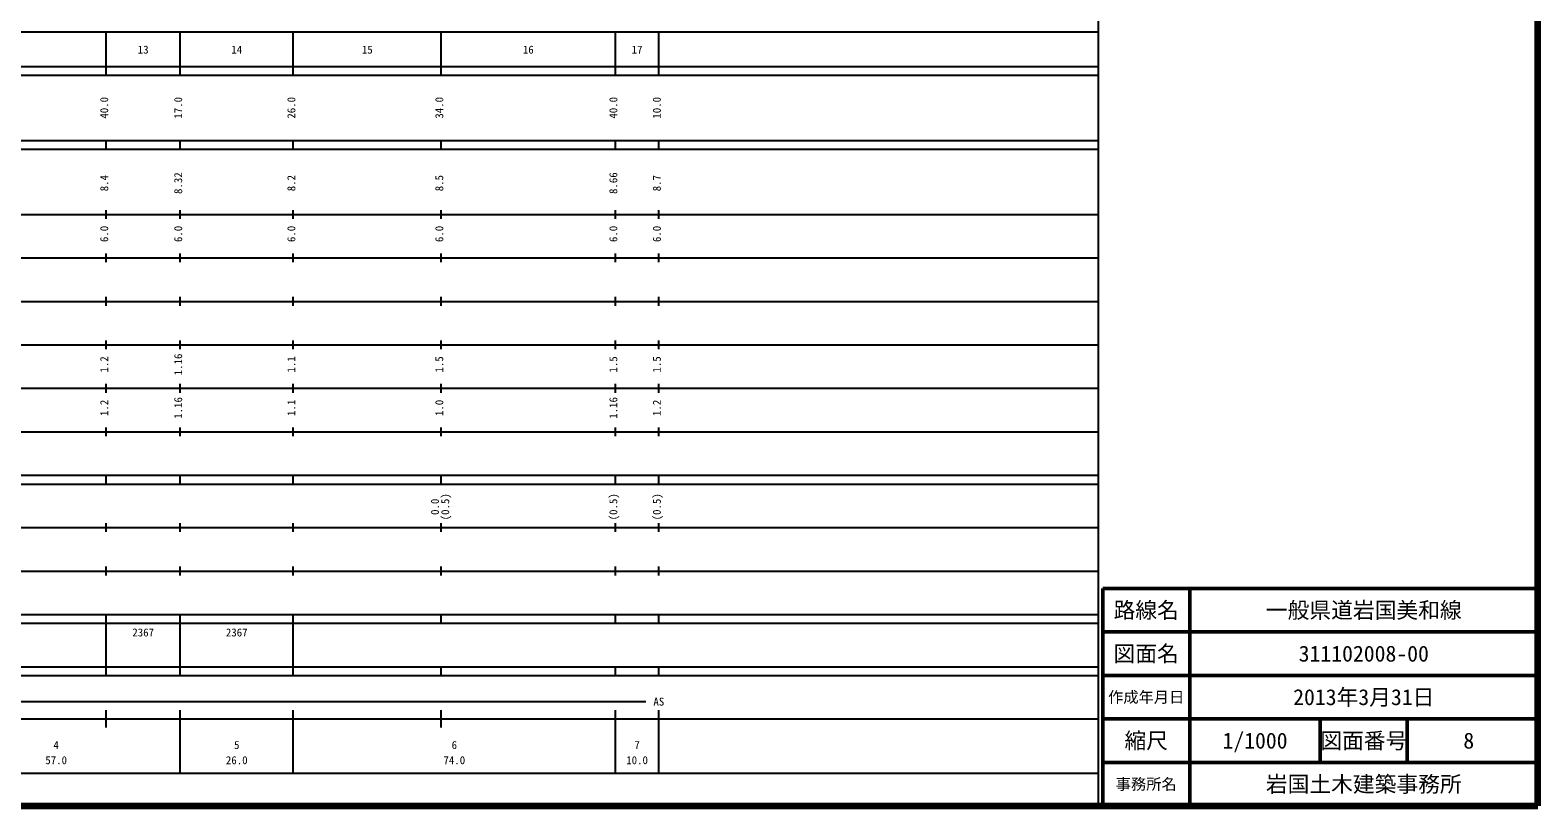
# Model space of a CAD drawing. Units: millimetres on the paper, enlarged 1000 times. Extents: x 73814 to 713814, y -8528 to 351472.
# Drawn here: x 367334 to 713814, y -8528 to 169829 of the extents above; entities that cross this region are included whole.
import ezdxf
from ezdxf.enums import TextEntityAlignment as Align

# ---------------------------------------------------------------- set-up
doc = ezdxf.new("R2010")
doc.units = ezdxf.units.MM
doc.header["$LTSCALE"] = 1000
for name, color, linetype, lineweight in [('M-TTL', 2, 'Continuous', 140), ('M-TTL-BAND', 7, 'Continuous', 25), ('M-TTL-FRAM', 2, 'Continuous', 50), ('M-TTL-LINE', 7, 'Continuous', 50)]:
    doc.layers.add(name, color=color, linetype=linetype, lineweight=lineweight)
doc.layers.add('M-TTL-TXT', color=7, linetype='Continuous')
doc.styles.add('ＭＳ ゴシック', font='')
doc.styles.get('ＭＳ ゴシック').set_extended_font_data('MS Gothic')

msp = doc.modelspace()

# ---------------------------------------------------------------- linework, layer by layer
at = {"layer": 'M-TTL'}
for p, q in [((713814, -8528), (713814, 351472)), ((73814, -8528), (713814, -8528))]:
    msp.add_line(p, q, dxfattribs=at)
at = {"layer": 'M-TTL-BAND'}
for p, q in [((612814, -8528), (612814, 341472)), ((101814, 169472), (612814, 169472)), ((384814, 159472), (384814, 169472)), ((401814, 159472), (401814, 169472)), ((427814, 159472), (427814, 169472)), ((461814, 159472), (461814, 169472)), ((501814, 159472), (501814, 169472)), ((511814, 159472), (511814, 169472)), ((73814, 161472), (612814, 161472)), ((73814, 159472), (612814, 159472)), ((73814, 144472), (612814, 144472)), ((73814, 142472), (612814, 142472)), ((384814, 142472), (384814, 144472)), ((401814, 142472), (401814, 144472)), ((427814, 142472), (427814, 144472)), ((461814, 142472), (461814, 144472)), ((501814, 142472), (501814, 144472)), ((511814, 142472), (511814, 144472)), ((384814, 126472), (384814, 128472)), ((401814, 126472), (401814, 128472)), ((427814, 126472), (427814, 128472)), ((461814, 126472), (461814, 128472)), ((501814, 126472), (501814, 128472)), ((511814, 126472), (511814, 128472)), ((73814, 127472), (612814, 127472)), ((384814, 116472), (384814, 118472)), ((401814, 116472), (401814, 118472)), ((427814, 116472), (427814, 118472)), ((461814, 116472), (461814, 118472)), ((501814, 116472), (501814, 118472)), ((511814, 116472), (511814, 118472)), ((79814, 117472), (612814, 117472)), ((85814, 107472), (612814, 107472)), ((384814, 106472), (384814, 108472)), ((401814, 106472), (401814, 108472)), ((427814, 106472), (427814, 108472)), ((461814, 106472), (461814, 108472)), ((501814, 106472), (501814, 108472)), ((511814, 106472), (511814, 108472)), ((79814, 97472), (612814, 97472)), ((384814, 96472), (384814, 98472)), ((401814, 96472), (401814, 98472)), ((427814, 96472), (427814, 98472)), ((461814, 96472), (461814, 98472)), ((501814, 96472), (501814, 98472)), ((511814, 96472), (511814, 98472)), ((85814, 87472), (612814, 87472)), ((384814, 86472), (384814, 88472)), ((401814, 86472), (401814, 88472)), ((427814, 86472), (427814, 88472)), ((461814, 86472), (461814, 88472)), ((501814, 86472), (501814, 88472)), ((511814, 86472), (511814, 88472)), ((90564, 77472), (612814, 77472)), ((384814, 76472), (384814, 78472)), ((401814, 76472), (401814, 78472)), ((427814, 76472), (427814, 78472)), ((461814, 76472), (461814, 78472)), ((501814, 76472), (501814, 78472)), ((511814, 76472), (511814, 78472)), ((90564, 67472), (612814, 67472)), ((384814, 65472), (384814, 67472)), ((401814, 65472), (401814, 67472)), ((427814, 65472), (427814, 67472)), ((461814, 65472), (461814, 67472)), ((501814, 65472), (501814, 67472)), ((511814, 65472), (511814, 67472)), ((73814, 65472), (612814, 65472)), ((82814, 55472), (612814, 55472)), ((384814, 54472), (384814, 56472)), ((401814, 54472), (401814, 56472)), ((427814, 54472), (427814, 56472)), ((461814, 54472), (461814, 56472)), ((501814, 54472), (501814, 56472)), ((511814, 54472), (511814, 56472)), ((73814, 45472), (612814, 45472)), ((384814, 44472), (384814, 46472)), ((401814, 44472), (401814, 46472)), ((427814, 44472), (427814, 46472)), ((461814, 44472), (461814, 46472)), ((501814, 44472), (501814, 46472)), ((511814, 44472), (511814, 46472)), ((73814, 35472), (612814, 35472)), ((384814, 33472), (384814, 35472)), ((401814, 33472), (401814, 35472)), ((427814, 33472), (427814, 35472)), ((461814, 33472), (461814, 35472)), ((501814, 33472), (501814, 35472)), ((511814, 33472), (511814, 35472)), ((89064, 33472), (612814, 33472)), ((384814, 23472), (384814, 33472)), ((384814, 23472), (384814, 33472)), ((401814, 23472), (401814, 33472)), ((401814, 23472), (401814, 33472)), ((427814, 23472), (427814, 33472)), ((73814, 21472), (612814, 21472)), ((89064, 23472), (612814, 23472)), ((384814, 21472), (384814, 23472)), ((401814, 21472), (401814, 23472)), ((427814, 21472), (427814, 23472)), ((461814, 21472), (461814, 23472)), ((501814, 21472), (501814, 23472)), ((511814, 21472), (511814, 23472)), ((104814, 15472), (508814, 15472)), ((73814, 11472), (612814, 11472)), ((384814, 9472), (384814, 13472)), ((401814, -1028), (401814, 13472)), ((427814, -1028), (427814, 13472)), ((461814, 9472), (461814, 13472)), ((501814, -1028), (501814, 13472)), ((511814, -1028), (511814, 13472)), ((101814, -1028), (612814, -1028))]:
    msp.add_line(p, q, dxfattribs=at)
at = {"layer": 'M-TTL-FRAM'}
for p, q in [((713814, 41472), (613814, 41472)), ((613814, 41472), (613814, -8528))]:
    msp.add_line(p, q, dxfattribs=at)
at = {"layer": 'M-TTL-LINE'}
for p, q in [((633814, 41472), (633814, -8528)), ((713814, 31472), (613814, 31472)), ((713814, 21472), (613814, 21472)), ((713814, 11472), (613814, 11472)), ((663814, 11472), (663814, 8972)), ((683814, 11472), (683814, 8972)), ((663814, 8972), (663814, 3972)), ((683814, 8972), (683814, 3972)), ((663814, 3972), (663814, 1472)), ((683814, 3972), (683814, 1472)), ((713814, 1472), (613814, 1472))]:
    msp.add_line(p, q, dxfattribs=at)

# ---------------------------------------------------------------- texts
at = {"layer": 'M-TTL-BAND', "style": 'ＭＳ ゴシック'}
for s, p in [('13', (393314, 163877)), ('14', (414814, 163877)), ('15', (444814, 163877)), ('16', (481814, 163877)), ('17', (506814, 163877)), ('AS', (511814, 13972)), ('4', (373314, 3995)), ('5', (414814, 3995)), ('6', (464814, 3995)), ('7', (506814, 3995)), ('57.0', (373314, 505)), ('26.0', (414814, 505)), ('74.0', (464814, 505)), ('10.0', (506814, 505))]:
    msp.add_text(s, height=1833, dxfattribs=at).set_placement(p, align=Align.BOTTOM_CENTER)
for s, p in [('40.0', (385814, 151972)), ('17.0', (402814, 151972)), ('26.0', (428814, 151972)), ('34.0', (462814, 151972)), ('40.0', (502814, 151972)), ('10.0', (512814, 151972)), ('8.4', (385814, 134646)), ('8.32', (402814, 134646)), ('8.2', (428814, 134646)), ('8.5', (462814, 134646)), ('8.66', (502814, 134646)), ('8.7', (512814, 134646)), ('6.0', (385814, 122972)), ('6.0', (402814, 122972)), ('6.0', (428814, 122972)), ('6.0', (462814, 122972)), ('6.0', (502814, 122972)), ('6.0', (512814, 122972)), ('1.2', (385814, 92972)), ('1.16', (402814, 92972)), ('1.1', (428814, 92972)), ('1.5', (462814, 92972)), ('1.5', (502814, 92972)), ('1.5', (512814, 92972)), ('1.2', (385814, 82972)), ('1.16', (402814, 82972)), ('1.1', (428814, 82972)), ('1.0', (462814, 82972)), ('1.16', (502814, 82972)), ('1.2', (512814, 82972)), ('(0.5)', (464184, 60236)), ('(0.5)', (502814, 60236)), ('(0.5)', (512814, 60236)), ('0.0', (461814, 60236))]:
    msp.add_text(s, height=1833, rotation=90, dxfattribs=at).set_placement(p, align=Align.BOTTOM_CENTER)
for p in [(390814, 29877), (412314, 29877)]:
    msp.add_text('2367', height=1833, dxfattribs=at).set_placement(p, align=Align.BOTTOM_LEFT)
at = {"layer": 'M-TTL-TXT', "style": 'ＭＳ ゴシック'}
for s, height, p in [('路線名', 3666, (623814, 36472)), ('路線名', 3666, (623814, 36472)), ('一般県道岩国美和線', 3666, (673814, 36472)), ('図面名', 3666, (623814, 26472)), ('図面名', 3666, (623814, 26472)), ('311102008-00', 3666, (673814, 26472)), ('作成年月日', 2566, (623814, 16472)), ('作成年月日', 2566, (623814, 16472)), ('2013年3月31日', 3666, (673814, 16472)), ('縮尺', 3666, (623814, 6472)), ('縮尺', 3666, (623814, 6472)), ('1/1000', 3666, (648814, 6472)), ('図面番号', 3666, (673814, 6472)), ('図面番号', 3666, (673814, 6472)), ('8', 3666, (697939, 6472)), ('事務所名', 2566, (623814, -3528)), ('事務所名', 2566, (623814, -3528)), ('岩国土木建築事務所', 3666, (673814, -3528))]:
    msp.add_text(s, height=height, dxfattribs=at).set_placement(p, align=Align.MIDDLE_CENTER)

doc.saveas('drawing.dxf')
